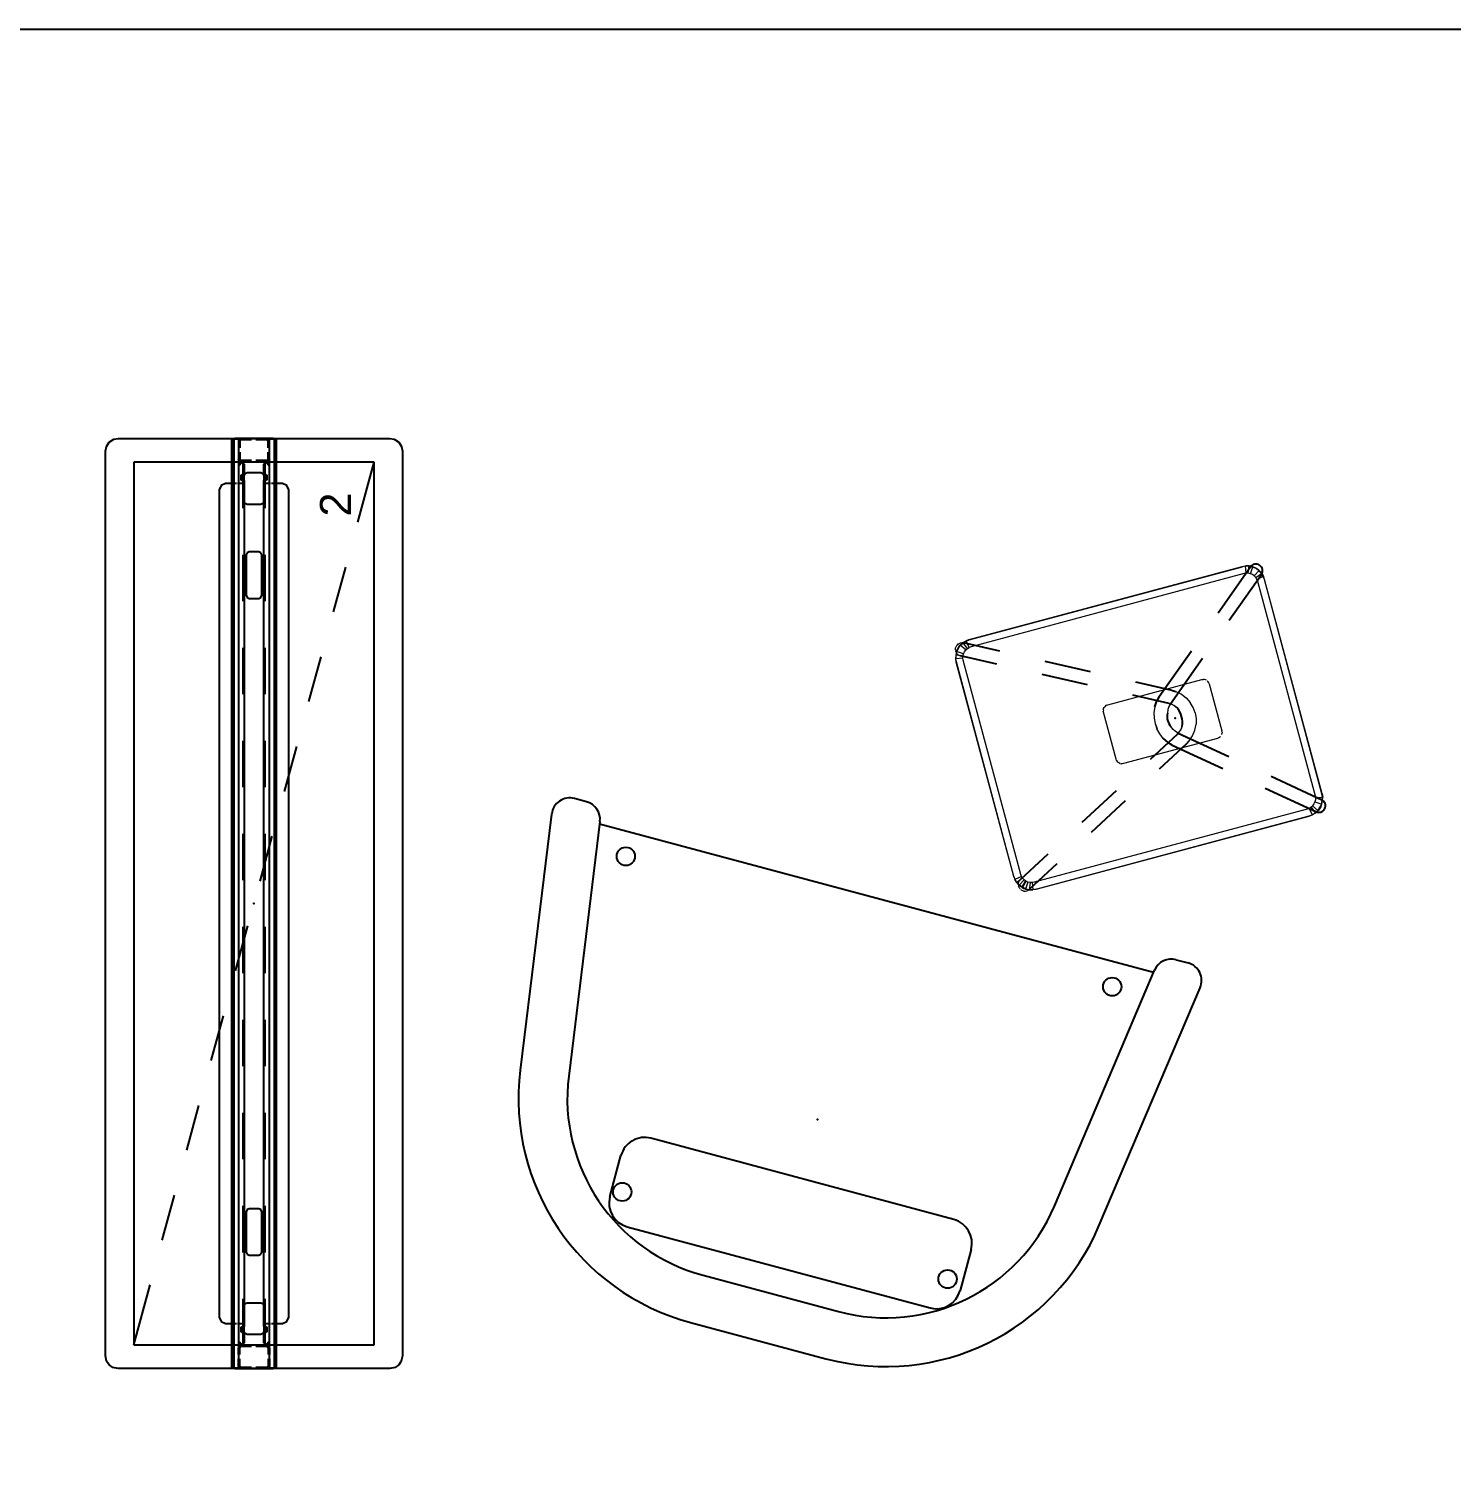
# Model space of a CAD drawing. Header units: inches. Extents: x 0 to 494, y -29 to 538.
# Drawn here: x 235.4 to 327.2, y 435.8 to 529.4 of the extents above; entities that cross this region are included whole.
import ezdxf

# ---------------------------------------------------------------- set-up
doc = ezdxf.new("R2010")
doc.units = ezdxf.units.IN
doc.header["$MEASUREMENT"] = 0
for name, color, linetype in [('PHWALL', 7, 'Continuous'), ('SEAT', 5, 'Continuous'), ('STORAGE', 7, 'Continuous'), ('TABLE', 6, 'Continuous'), ('TILE', 3, 'Continuous'), ('WALLS', 7, 'Continuous')]:
    doc.layers.add(name, color=color, linetype=linetype)
doc.styles.get("Standard").update_dxf_attribs({"font": 'arial.ttf'})

# ---------------------------------------------------------------- blocks, each defined once
blk = doc.blocks.new('phz100_75602_0p')
at = {"layer": 'PHWALL'}
for p, q in [((-29.761, 9.339), (-29.521, 9.505)), ((-29.521, 9.505), (-29.184, 9.578)), ((-29.184, 9.578), (29.184, 9.578)), ((29.184, 9.578), (29.488, 9.519)), ((29.488, 9.519), (29.761, 9.339)), ((-30, 8.762), (-29.926, 9.102)), ((-30, -8.762), (-30, 8.762)), ((-29.926, 9.102), (-29.761, 9.339)), ((29.761, 9.339), (29.948, 9.048)), ((29.948, 9.048), (30, 8.762)), ((30, 8.762), (30, -8.762)), ((-26.971, 2.125), (-27.086, 1.846)), ((-26.692, 2.24), (-26.971, 2.125)), ((26.692, 2.24), (-26.692, 2.24)), ((26.971, 2.125), (26.692, 2.24)), ((27.086, 1.846), (26.971, 2.125)), ((30, 1.354), (-30, 1.354)), ((30, 1.294), (-30, 1.294)), ((-30, 1.235), (-30, -1.235)), ((-29.977, 0.918), (-29.92, 0.976)), ((-29.92, 0.976), (-29.834, 1)), ((-29.834, 1), (-29.362, 1)), ((-29.087, 1), (-28.666, 1)), ((-28.666, 1), (-28.666, 0.917)), ((-28.58, 0.976), (-28.666, 1)), ((-28.523, 0.918), (-28.58, 0.976)), ((-27.086, 1.846), (-27.086, 1.125)), ((-27.086, 1.065), (-27.086, 0.725)), ((27.086, 1.125), (27.086, 1.846)), ((27.086, 0.725), (27.086, 1.065)), ((28.523, 0.918), (28.58, 0.976)), ((28.58, 0.976), (28.666, 1)), ((28.666, 1), (28.666, 0.917)), ((29.127, 1), (28.666, 1)), ((29.834, 1), (29.402, 1)), ((29.92, 0.976), (29.834, 1)), ((29.977, 0.918), (29.92, 0.976)), ((30, 0.157), (30, 1.235)), ((-30, 0.834), (-29.977, 0.918)), ((-30, 0.157), (-30, 0.834)), ((-29.92, 0.812), (-29.903, 0.875)), ((-29.92, 0.157), (-29.92, 0.812)), ((-29.903, 0.875), (-29.876, 0.902)), ((-29.876, 0.902), (-29.823, 0.917)), ((-29.823, 0.917), (-29.362, 0.917)), ((-29.087, 0.917), (-28.666, 0.917)), ((-28.624, 0.902), (-28.666, 0.917)), ((-28.597, 0.875), (-28.624, 0.902)), ((-28.583, 0.823), (-28.597, 0.875)), ((-28.583, 0.157), (-28.583, 0.823)), ((-25.5, 0.725), (-28.583, 0.725)), ((-28.583, 0.665), (-25.5, 0.665)), ((-28.5, 0.834), (-28.523, 0.918)), ((-28.5, 0.157), (-28.5, 0.834)), ((-27.795, 0.433), (-27.738, 0.572)), ((-27.795, -0.433), (-27.795, 0.433)), ((-27.738, 0.572), (-27.598, 0.63)), ((-27.598, 0.63), (-25.945, 0.63)), ((-25.945, 0.63), (-25.806, 0.572)), ((-25.806, 0.572), (-25.748, 0.433)), ((-25.748, 0.433), (-25.748, -0.433)), ((-22.627, 0.442), (-22.685, 0.303)), ((-22.685, 0.303), (-22.685, -0.303)), ((-22.488, 0.5), (-22.627, 0.442)), ((-19.5, 0.725), (-22.5, 0.725)), ((-22.5, 0.665), (-19.5, 0.665)), ((-19.882, 0.5), (-22.488, 0.5)), ((-19.743, 0.442), (-19.882, 0.5)), ((-19.685, 0.303), (-19.743, 0.442)), ((-19.685, -0.303), (-19.685, 0.303)), ((-13.5, 0.725), (-16.5, 0.725)), ((-16.5, 0.665), (-13.5, 0.665)), ((-7.5, 0.725), (-10.5, 0.725)), ((-10.5, 0.665), (-7.5, 0.665)), ((-1.5, 0.725), (-4.5, 0.725)), ((-4.5, 0.665), (-1.5, 0.665)), ((4.5, 0.725), (1.5, 0.725)), ((1.5, 0.665), (4.5, 0.665)), ((10.5, 0.725), (7.5, 0.725)), ((7.5, 0.665), (10.5, 0.665)), ((16.5, 0.725), (13.5, 0.725)), ((13.5, 0.665), (16.5, 0.665)), ((22.5, 0.725), (19.5, 0.725)), ((19.5, 0.665), (22.5, 0.665)), ((19.743, 0.442), (19.685, 0.303)), ((19.685, 0.303), (19.685, -0.303)), ((19.882, 0.5), (19.743, 0.442)), ((22.488, 0.5), (19.882, 0.5)), ((22.627, 0.442), (22.488, 0.5)), ((22.685, 0.303), (22.627, 0.442)), ((22.685, -0.303), (22.685, 0.303)), ((28.583, 0.725), (25.5, 0.725)), ((25.5, 0.665), (28.583, 0.665)), ((25.748, 0.433), (25.806, 0.572)), ((25.748, -0.433), (25.748, 0.433)), ((25.806, 0.572), (25.945, 0.63)), ((25.945, 0.63), (27.598, 0.63)), ((27.598, 0.63), (27.738, 0.572)), ((27.738, 0.572), (27.795, 0.433)), ((27.795, 0.433), (27.795, -0.433)), ((28.5, 0.834), (28.523, 0.918)), ((28.5, 0.157), (28.5, 0.834)), ((28.583, 0.823), (28.597, 0.875)), ((28.583, 0.157), (28.583, 0.823)), ((28.597, 0.875), (28.624, 0.902)), ((28.624, 0.902), (28.666, 0.917)), ((29.127, 0.917), (28.666, 0.917)), ((29.823, 0.917), (29.402, 0.917)), ((29.876, 0.902), (29.823, 0.917)), ((29.903, 0.875), (29.876, 0.902)), ((29.92, 0.812), (29.903, 0.875)), ((29.92, 0.157), (29.92, 0.812)), ((30, 0.834), (29.977, 0.918)), ((30, -0.834), (30, 0.834)), ((-30, -0.834), (-30, -0.118)), ((-29.976, -0.92), (-30, -0.834)), ((-29.918, -0.977), (-29.976, -0.92)), ((-29.92, -0.812), (-29.92, -0.118)), ((-29.902, -0.876), (-29.92, -0.812)), ((-29.875, -0.903), (-29.902, -0.876)), ((-29.823, -0.917), (-29.875, -0.903)), ((-29.362, -0.917), (-29.823, -0.917)), ((-28.666, -0.917), (-29.087, -0.917)), ((-28.666, -0.917), (-28.625, -0.903)), ((-28.666, -0.917), (-28.666, -1)), ((-28.625, -0.903), (-28.598, -0.876)), ((-28.598, -0.876), (-28.583, -0.823)), ((-28.583, -0.823), (-28.583, -0.118)), ((-25.5, -0.665), (-28.583, -0.665)), ((-28.583, -0.725), (-25.5, -0.725)), ((-28.582, -0.977), (-28.524, -0.92)), ((-28.524, -0.92), (-28.5, -0.834)), ((-28.5, -0.834), (-28.5, -0.118)), ((-27.738, -0.572), (-27.795, -0.433)), ((-27.598, -0.63), (-27.738, -0.572)), ((-25.945, -0.63), (-27.598, -0.63)), ((-27.086, -0.725), (-27.086, -1.065)), ((-25.806, -0.572), (-25.945, -0.63)), ((-25.748, -0.433), (-25.806, -0.572)), ((-22.685, -0.303), (-22.627, -0.442)), ((-22.627, -0.442), (-22.488, -0.5)), ((-19.5, -0.665), (-22.5, -0.665)), ((-22.5, -0.725), (-19.5, -0.725)), ((-22.488, -0.5), (-19.882, -0.5)), ((-19.882, -0.5), (-19.743, -0.442)), ((-19.743, -0.442), (-19.685, -0.303)), ((-13.5, -0.665), (-16.5, -0.665)), ((-16.5, -0.725), (-13.5, -0.725)), ((-7.5, -0.665), (-10.5, -0.665)), ((-10.5, -0.725), (-7.5, -0.725)), ((-1.5, -0.665), (-4.5, -0.665)), ((-4.5, -0.725), (-1.5, -0.725)), ((4.5, -0.665), (1.5, -0.665)), ((1.5, -0.725), (4.5, -0.725)), ((10.5, -0.665), (7.5, -0.665)), ((7.5, -0.725), (10.5, -0.725)), ((16.5, -0.665), (13.5, -0.665)), ((13.5, -0.725), (16.5, -0.725)), ((22.5, -0.665), (19.5, -0.665)), ((19.5, -0.725), (22.5, -0.725)), ((19.685, -0.303), (19.743, -0.442)), ((19.743, -0.442), (19.882, -0.5)), ((19.882, -0.5), (22.488, -0.5)), ((22.488, -0.5), (22.627, -0.442)), ((22.627, -0.442), (22.685, -0.303)), ((28.583, -0.665), (25.5, -0.665)), ((25.5, -0.725), (28.583, -0.725)), ((25.806, -0.572), (25.748, -0.433)), ((25.945, -0.63), (25.806, -0.572)), ((27.598, -0.63), (25.945, -0.63)), ((27.086, -1.065), (27.086, -0.725)), ((27.738, -0.572), (27.598, -0.63)), ((27.795, -0.433), (27.738, -0.572)), ((28.5, -0.834), (28.5, -0.118)), ((28.524, -0.92), (28.5, -0.834)), ((28.582, -0.977), (28.524, -0.92)), ((28.583, -0.823), (28.583, -0.118)), ((28.598, -0.876), (28.583, -0.823)), ((28.625, -0.903), (28.598, -0.876)), ((28.666, -0.917), (28.625, -0.903)), ((28.666, -0.917), (28.666, -1)), ((28.666, -0.917), (29.127, -0.917)), ((29.402, -0.917), (29.823, -0.917)), ((29.823, -0.917), (29.875, -0.903)), ((29.875, -0.903), (29.902, -0.876)), ((29.902, -0.876), (29.92, -0.812)), ((29.918, -0.977), (29.976, -0.92)), ((29.92, -0.812), (29.92, -0.118)), ((29.976, -0.92), (30, -0.834)), ((30, -1.235), (30, -0.118)), ((30, -1.294), (-30, -1.294)), ((30, -1.354), (-30, -1.354)), ((-29.834, -1), (-29.918, -0.977)), ((-29.362, -1), (-29.834, -1)), ((-28.666, -1), (-29.087, -1)), ((-28.666, -1), (-28.582, -0.977)), ((-27.086, -1.125), (-27.086, -1.846)), ((-27.086, -1.846), (-26.971, -2.125)), ((26.971, -2.125), (27.086, -1.846)), ((27.086, -1.846), (27.086, -1.125)), ((28.666, -1), (28.582, -0.977)), ((28.666, -1), (29.127, -1)), ((29.402, -1), (29.834, -1)), ((29.834, -1), (29.918, -0.977)), ((-26.971, -2.125), (-26.692, -2.24)), ((-26.692, -2.24), (26.692, -2.24)), ((26.692, -2.24), (26.971, -2.125)), ((-29.926, -9.102), (-30, -8.762)), ((-29.761, -9.339), (-29.926, -9.102)), ((-29.521, -9.505), (-29.761, -9.339)), ((29.761, -9.339), (29.488, -9.519)), ((29.948, -9.048), (29.761, -9.339)), ((30, -8.762), (29.948, -9.048)), ((-29.184, -9.578), (-29.521, -9.505)), ((29.184, -9.578), (-29.184, -9.578)), ((29.488, -9.519), (29.184, -9.578))]:
    blk.add_line(p, q, dxfattribs=at)
blk.add_point((0, 0), dxfattribs=at)
blk = doc.blocks.new('phz130_3560r_0p')
at = {"layer": 'TILE'}
for p, q in [((-28.45, -0.831), (-28.462, -0.859)), ((-28.462, -0.859), (-28.462, -0.922)), ((-28.462, -0.922), (-28.305, -0.922)), ((-28.356, -0.737), (-28.45, -0.831)), ((-28.344, -0.709), (-28.356, -0.737)), ((-27.675, -0.607), (-28.344, -0.607)), ((-28.344, -0.607), (-28.344, -0.709)), ((-28.305, -0.922), (-28.265, -0.969)), ((-27.675, -0.78), (-27.675, -0.607)), ((-27.635, -0.82), (-27.675, -0.78)), ((-27.32, -0.82), (-27.635, -0.82)), ((-27.281, -0.78), (-27.32, -0.82)), ((27.282, -0.607), (-27.281, -0.607)), ((-27.281, -0.607), (-27.281, -0.78)), ((27.282, -0.779), (27.282, -0.607)), ((27.322, -0.82), (27.282, -0.779)), ((27.635, -0.82), (27.322, -0.82)), ((27.676, -0.78), (27.635, -0.82)), ((28.344, -0.607), (27.676, -0.607)), ((27.676, -0.607), (27.676, -0.78)), ((28.266, -0.966), (28.305, -0.922)), ((28.305, -0.922), (28.462, -0.922)), ((28.344, -0.706), (28.344, -0.607)), ((28.358, -0.74), (28.344, -0.706)), ((28.452, -0.833), (28.358, -0.74)), ((28.462, -0.858), (28.452, -0.833)), ((28.462, -0.922), (28.462, -0.858)), ((-29.97, -1.437), (-29.97, -1.002)), ((-29.97, -1.002), (29.97, -1.002)), ((29.97, -1.437), (-29.97, -1.437)), ((-28.265, -0.969), (-28.265, -1.002)), ((28.266, -1.001), (28.266, -0.966)), ((29.97, -1.002), (29.97, -1.437))]:
    blk.add_line(p, q, dxfattribs=at)
blk.add_point((0, 0), dxfattribs=at)
blk = doc.blocks.new('phz150_60l_0p')
at = {"layer": 'STORAGE'}
for p, q in [((28.461, 7.756), (-28.461, 7.756)), ((-28.461, 7.756), (-28.461, -7.756)), ((-28.461, 7.756), (-24.603, 6.705)), ((28.461, -7.756), (28.461, 7.756)), ((-21.708, 5.916), (-18.814, 5.127)), ((-15.919, 4.338), (-13.025, 3.549)), ((-10.131, 2.761), (-7.236, 1.972)), ((-4.342, 1.183), (-1.447, 0.394)), ((1.447, -0.394), (4.342, -1.183)), ((7.236, -1.972), (10.131, -2.761)), ((13.025, -3.549), (15.919, -4.338)), ((18.814, -5.127), (21.708, -5.916)), ((24.603, -6.705), (28.461, -7.756)), ((-28.461, -7.756), (28.461, -7.756))]:
    blk.add_line(p, q, dxfattribs=at)
blk.add_point((0, 0), dxfattribs=at)
blk.add_text('2', height=2, dxfattribs=at).set_placement((24.961, -6.256))
blk = doc.blocks.new('onocln520_0p')
at = {"layer": 'SEAT'}
for p, q in [((14.599, 21.656), (-1.885, 19.339)), ((15.945, 19.691), (15.945, 20.486)), ((14.928, 18.521), (-1.447, 16.22)), ((14.764, -18.495), (14.764, 18.498)), ((-8.28, 11.633), (-5.524, 11.633)), ((-9.855, 10.059), (-9.855, -10.171)), ((-3.95, -10.171), (-3.95, 10.059)), ((-14.764, 4.524), (-14.764, -4.52)), ((-11.614, 4.524), (-11.614, -4.52)), ((-5.524, -11.746), (-8.28, -11.746)), ((-1.447, -16.216), (14.928, -18.518)), ((-1.885, -19.335), (14.599, -21.652)), ((15.945, -19.687), (15.945, -20.482))]:
    blk.add_line(p, q, dxfattribs=at)
for centre in [(13.195, 16.326), (-7.77, 10.951), (-7.77, -10.778), (13.195, -16.154)]:
    blk.add_circle(centre, 0.59, dxfattribs=at)
for centre, radius, start, end in [((14.764, 20.486), 1.181, 0, 98), ((14.764, 19.691), 1.181, 278, 0), ((0.197, 4.524), 14.961, 98, 180), ((0.197, 4.524), 11.811, 98, 180), ((-8.28, 10.059), 1.575, 90, 180), ((-5.524, 10.059), 1.575, 0, 90), ((0.197, -4.52), 14.961, 180, 262), ((0.197, -4.52), 11.811, 180, 262), ((-8.28, -10.171), 1.575, 180, 270), ((-5.524, -10.171), 1.575, 270, 0), ((14.764, -19.687), 1.181, 0, 82), ((14.764, -20.482), 1.181, 262, 0)]:
    blk.add_arc(centre, radius, start, end, dxfattribs=at)
blk.add_point((0, 0), dxfattribs=at)
blk = doc.blocks.new('onokno520_0p')
at = {"layer": 'TABLE', "linetype": 'Continuous', "lineweight": 0}
for p, q in [((-8.27, 12.202), (-8.278, 12.123)), ((-8.261, 12.242), (-8.27, 12.202)), ((-8.247, 12.282), (-8.261, 12.242)), ((-8.145, 12.168), (-8.254, 11.957)), ((-8.207, 12.359), (-8.229, 12.321)), ((-8.181, 12.395), (-8.207, 12.359)), ((-8.151, 12.428), (-8.181, 12.395)), ((-8.118, 12.458), (-8.151, 12.428)), ((-8.073, 12.266), (-8.145, 12.168)), ((-8.128, 12.157), (-8.145, 12.168)), ((-7.751, 11.91), (-8.145, 12.168)), ((-8.128, 12.157), (-7.992, 12.356)), ((-8.128, 12.157), (-7.978, 12.342)), ((-8.128, 12.157), (-8.073, 12.266)), ((-8.082, 12.484), (-8.118, 12.458)), ((-7.992, 12.356), (-8.073, 12.266)), ((-8.005, 12.524), (-8.044, 12.507)), ((-7.965, 12.538), (-8.005, 12.524)), ((-7.992, 12.356), (-7.901, 12.438)), ((-7.978, 12.342), (-7.992, 12.356)), ((-7.978, 12.342), (-7.793, 12.493)), ((-7.978, 12.342), (-7.901, 12.438)), ((-7.925, 12.548), (-7.965, 12.538)), ((-7.925, 12.548), (-7.846, 12.555)), ((-7.901, 12.438), (-7.804, 12.509)), ((-7.793, 12.493), (-7.901, 12.438)), ((-7.768, 12.548), (-7.846, 12.555)), ((-7.804, 12.509), (-7.593, 12.618)), ((-7.793, 12.493), (-7.804, 12.509)), ((-7.546, 12.115), (-7.804, 12.509)), ((-7.804, 12.509), (-7.793, 12.493)), ((-7.793, 12.493), (-7.586, 12.6)), ((-7.768, 12.548), (-7.727, 12.538)), ((-7.727, 12.538), (-7.687, 12.524)), ((-7.687, 12.524), (-7.648, 12.507)), ((-7.648, 12.507), (-7.61, 12.484)), ((-7.61, 12.484), (-7.574, 12.458)), ((-7.593, 12.618), (-7.374, 12.681)), ((-7.586, 12.6), (-7.593, 12.618)), ((-7.586, 12.6), (-7.37, 12.662)), ((-7.42, 12.181), (-7.586, 12.6)), ((-7.574, 12.458), (-7.541, 12.428)), ((-7.546, 12.115), (-7.42, 12.181)), ((-7.541, 12.428), (-7.511, 12.395)), ((-7.485, 12.359), (-7.511, 12.395)), ((-7.42, 12.181), (-7.288, 12.218)), ((-7.16, 12.701), (-7.374, 12.681)), ((-7.37, 12.662), (-7.374, 12.681)), ((-7.288, 12.218), (-7.374, 12.681)), ((-7.37, 12.662), (-7.16, 12.681)), ((-7.288, 12.218), (-7.16, 12.23)), ((-7.16, 12.701), (7.16, 12.701)), ((-7.16, 12.681), (7.16, 12.681)), ((-7.16, 12.23), (7.16, 12.23)), ((7.16, 12.701), (7.374, 12.681)), ((7.16, 12.681), (7.37, 12.662)), ((7.16, 12.23), (7.288, 12.218)), ((7.288, 12.218), (7.374, 12.681)), ((7.288, 12.218), (7.42, 12.181)), ((7.374, 12.681), (7.37, 12.662)), ((7.37, 12.662), (7.586, 12.6)), ((7.593, 12.618), (7.374, 12.681)), ((7.42, 12.181), (7.586, 12.6)), ((7.42, 12.181), (7.546, 12.115)), ((7.465, 12.325), (7.46, 12.299)), ((7.485, 12.359), (7.511, 12.395)), ((7.541, 12.428), (7.511, 12.395)), ((7.574, 12.458), (7.541, 12.428)), ((7.546, 12.115), (7.804, 12.509)), ((7.61, 12.484), (7.574, 12.458)), ((7.593, 12.618), (7.586, 12.6)), ((7.586, 12.6), (7.793, 12.493)), ((7.804, 12.509), (7.593, 12.618)), ((7.648, 12.507), (7.61, 12.484)), ((7.687, 12.524), (7.648, 12.507)), ((7.727, 12.538), (7.687, 12.524)), ((7.768, 12.548), (7.727, 12.538)), ((7.751, 11.91), (8.145, 12.168)), ((7.768, 12.548), (7.846, 12.555)), ((7.804, 12.509), (7.793, 12.493)), ((7.793, 12.493), (7.978, 12.342)), ((7.901, 12.438), (7.804, 12.509)), ((7.925, 12.548), (7.846, 12.555)), ((7.992, 12.356), (7.901, 12.438)), ((7.901, 12.438), (7.978, 12.342)), ((7.925, 12.548), (7.965, 12.538)), ((7.965, 12.538), (8.005, 12.524)), ((7.978, 12.342), (8.128, 12.157)), ((7.992, 12.356), (8.073, 12.266)), ((7.992, 12.356), (8.128, 12.157)), ((8.005, 12.524), (8.044, 12.507)), ((8.044, 12.507), (8.082, 12.484)), ((8.073, 12.266), (8.145, 12.168)), ((8.082, 12.484), (8.118, 12.458)), ((8.118, 12.458), (8.151, 12.428)), ((8.145, 12.168), (8.254, 11.957)), ((8.151, 12.428), (8.181, 12.395)), ((8.181, 12.395), (8.207, 12.359)), ((8.207, 12.359), (8.229, 12.321)), ((8.247, 12.282), (8.261, 12.242)), ((8.261, 12.242), (8.27, 12.202)), ((8.27, 12.202), (8.278, 12.123)), ((-8.337, 11.524), (-8.317, 11.738)), ((-8.337, 11.524), (-8.337, -6.718)), ((-8.254, 11.957), (-8.317, 11.738)), ((-8.298, 11.735), (-8.317, 11.738)), ((-7.854, 11.652), (-8.317, 11.738)), ((-8.298, 11.735), (-8.317, 11.524)), ((-8.317, 11.524), (-8.317, -6.718)), ((-8.236, 11.95), (-8.298, 11.735)), ((-8.278, 12.123), (-8.27, 12.045)), ((-8.27, 12.045), (-8.261, 12.004)), ((-8.247, 11.964), (-8.261, 12.004)), ((-8.236, 11.95), (-8.254, 11.957)), ((-7.816, 11.784), (-8.254, 11.957)), ((-8.229, 11.925), (-8.247, 11.964)), ((-8.128, 12.157), (-8.236, 11.95)), ((-7.866, 11.524), (-7.854, 11.652)), ((-7.866, -6.718), (-7.866, 11.524)), ((-7.854, 11.652), (-7.816, 11.784)), ((-7.816, 11.784), (-7.751, 11.91)), ((-7.751, 11.91), (-7.659, 12.023)), ((-7.659, 12.023), (-7.546, 12.115)), ((7.546, 12.115), (7.659, 12.023)), ((7.659, 12.023), (7.751, 11.91)), ((7.751, 11.91), (7.816, 11.784)), ((7.816, 11.784), (8.254, 11.957)), ((7.816, 11.784), (7.854, 11.652)), ((7.854, 11.652), (8.317, 11.738)), ((7.866, 11.524), (7.854, 11.652)), ((7.866, -6.718), (7.866, 11.524)), ((8.128, 12.157), (8.236, 11.95)), ((8.229, 11.925), (8.247, 11.964)), ((8.236, 11.95), (8.298, 11.735)), ((8.247, 11.964), (8.261, 12.004)), ((8.254, 11.957), (8.317, 11.738)), ((8.27, 12.045), (8.261, 12.004)), ((8.278, 12.123), (8.27, 12.045)), ((8.317, 11.738), (8.298, 11.735)), ((8.298, 11.735), (8.317, 11.524)), ((8.337, 11.524), (8.317, 11.738)), ((8.317, 11.524), (8.317, -6.718)), ((8.337, 11.524), (8.337, -6.718)), ((-1.962, 3.972), (-1.953, 4.052)), ((-1.962, -2.305), (-1.962, 3.972)), ((-1.953, 4.052), (-1.929, 4.128)), ((-1.892, 4.194), (-1.929, 4.128)), ((-1.892, 4.194), (-1.847, 4.249)), ((-1.792, 4.295), (-1.847, 4.249)), ((-1.725, 4.332), (-1.792, 4.295)), ((-1.65, 4.356), (-1.725, 4.332)), ((-1.65, 4.356), (-1.569, 4.364)), ((-1.569, 4.364), (1.569, 4.364)), ((1.569, 4.364), (1.65, 4.356)), ((1.725, 4.332), (1.65, 4.356)), ((1.725, 4.332), (1.792, 4.295)), ((1.792, 4.295), (1.847, 4.249)), ((1.892, 4.194), (1.847, 4.249)), ((1.929, 4.128), (1.892, 4.194)), ((1.953, 4.052), (1.929, 4.128)), ((1.953, 4.052), (1.962, 3.972)), ((1.962, 3.972), (1.962, -2.305)), ((-1.365, 0.874), (-1.056, 1.078)), ((-1.078, 1.06), (-1.056, 1.078)), ((-1.056, 1.078), (-0.711, 1.223)), ((-1.056, 1.078), (-1.026, 1.08)), ((-0.711, 1.223), (-0.351, 1.307)), ((0, 1.333), (-0.351, 1.307)), ((0, 1.328), (-0.341, 1.303)), ((0.351, 1.307), (0, 1.333)), ((0.711, 1.223), (0.351, 1.307)), ((1.056, 1.078), (0.711, 1.223)), ((-0.975, 0.058), (-0.826, 0.206)), ((-0.958, 0.011), (-0.81, -0.161)), ((-0.836, 0.196), (-0.661, 0.311)), ((-0.661, 0.311), (-0.445, 0.402)), ((0.661, 0.311), (0.445, 0.402)), ((0.836, 0.196), (0.661, 0.311)), ((0.958, 0.011), (0.81, -0.161)), ((0.975, 0.058), (0.836, 0.196)), ((-1.649, -0.495), (-1.393, -0.791)), ((-1.393, -0.791), (-1.078, -1.032)), ((-0.826, -0.149), (-0.639, -0.292)), ((-0.81, -0.161), (-0.626, -0.301)), ((0.81, -0.161), (0.626, -0.301)), ((0.826, -0.149), (0.639, -0.292)), ((1.393, -0.791), (1.078, -1.032)), ((1.649, -0.495), (1.393, -0.791)), ((-1.078, -1.032), (-0.725, -1.204)), ((-0.359, -1.303), (-0.725, -1.204)), ((0, -1.334), (-0.359, -1.303)), ((0, -1.334), (0.359, -1.303)), ((0.359, -1.303), (0.725, -1.204)), ((1.078, -1.032), (0.725, -1.204)), ((-1.953, -2.385), (-1.962, -2.305)), ((-1.929, -2.461), (-1.953, -2.385)), ((-1.892, -2.527), (-1.929, -2.461)), ((-1.892, -2.527), (-1.929, -2.461)), ((-1.929, -2.461), (-1.929, -2.461)), ((-1.792, -2.628), (-1.725, -2.665)), ((-1.65, -2.689), (-1.725, -2.665)), ((-1.65, -2.689), (-1.569, -2.697)), ((1.569, -2.697), (-1.569, -2.697)), ((1.569, -2.697), (1.65, -2.689)), ((1.65, -2.689), (1.725, -2.665)), ((1.725, -2.665), (1.792, -2.628)), ((1.847, -2.582), (1.892, -2.527)), ((1.892, -2.527), (1.929, -2.461)), ((1.892, -2.527), (1.929, -2.461)), ((1.929, -2.461), (1.953, -2.385)), ((1.929, -2.461), (1.929, -2.461)), ((1.962, -2.305), (1.953, -2.385)), ((-8.337, -6.718), (-8.317, -6.932)), ((-8.317, -6.718), (-8.298, -6.929)), ((-7.854, -6.847), (-8.317, -6.932)), ((-8.317, -6.932), (-8.298, -6.929)), ((-8.254, -7.152), (-8.317, -6.932)), ((-8.298, -6.929), (-8.236, -7.144)), ((-7.816, -6.978), (-8.254, -7.152)), ((-8.254, -7.152), (-8.236, -7.144)), ((-8.145, -7.362), (-8.254, -7.152)), ((-8.236, -7.144), (-8.128, -7.352)), ((-7.751, -7.105), (-8.145, -7.362)), ((-8.145, -7.362), (-8.128, -7.352)), ((-8.073, -7.46), (-8.145, -7.362)), ((-8.128, -7.352), (-7.978, -7.537)), ((-7.854, -6.847), (-7.866, -6.718)), ((-7.816, -6.978), (-7.854, -6.847)), ((-7.751, -7.105), (-7.816, -6.978)), ((-7.546, -7.309), (-7.804, -7.703)), ((-7.659, -7.218), (-7.751, -7.105)), ((-7.546, -7.309), (-7.659, -7.218)), ((-7.42, -7.375), (-7.546, -7.309)), ((-7.288, -7.413), (-7.42, -7.375)), ((-7.288, -7.413), (-7.374, -7.876)), ((-7.16, -7.424), (-7.288, -7.413)), ((7.16, -7.424), (-7.16, -7.424)), ((7.16, -7.424), (7.288, -7.413)), ((7.288, -7.413), (7.42, -7.375)), ((7.288, -7.413), (7.374, -7.876)), ((7.42, -7.375), (7.546, -7.309)), ((7.42, -7.375), (7.586, -7.794)), ((7.546, -7.309), (7.659, -7.218)), ((7.546, -7.309), (7.804, -7.703)), ((7.659, -7.218), (7.751, -7.105)), ((7.751, -7.105), (7.816, -6.978)), ((7.751, -7.105), (8.145, -7.362)), ((7.816, -6.978), (7.854, -6.847)), ((7.816, -6.978), (8.254, -7.152)), ((7.854, -6.847), (7.866, -6.718)), ((7.854, -6.847), (8.317, -6.932)), ((7.978, -7.537), (8.128, -7.352)), ((8.128, -7.352), (7.992, -7.551)), ((7.992, -7.551), (8.073, -7.46)), ((8.073, -7.46), (8.145, -7.362)), ((8.236, -7.144), (8.128, -7.352)), ((8.128, -7.352), (8.145, -7.362)), ((8.145, -7.362), (8.254, -7.152)), ((8.236, -7.144), (8.298, -6.929)), ((8.236, -7.144), (8.254, -7.152)), ((8.254, -7.152), (8.317, -6.932)), ((8.298, -6.929), (8.317, -6.718)), ((8.317, -6.932), (8.298, -6.929)), ((8.337, -6.718), (8.317, -6.932)), ((-7.978, -7.537), (-7.793, -7.687)), ((-7.901, -7.632), (-7.804, -7.703)), ((-7.804, -7.703), (-7.793, -7.687)), ((-7.804, -7.703), (-7.593, -7.813)), ((-7.793, -7.687), (-7.586, -7.794)), ((-7.593, -7.813), (-7.374, -7.876)), ((-7.586, -7.794), (-7.37, -7.856)), ((-7.374, -7.876), (-7.37, -7.856)), ((-7.16, -7.895), (-7.374, -7.876)), ((-7.37, -7.856), (-7.16, -7.876)), ((-7.16, -7.876), (7.16, -7.876)), ((-7.16, -7.895), (7.16, -7.895)), ((7.16, -7.876), (7.37, -7.856)), ((7.16, -7.895), (7.374, -7.876)), ((7.37, -7.856), (7.586, -7.794)), ((7.37, -7.856), (7.374, -7.876)), ((7.593, -7.813), (7.374, -7.876)), ((7.586, -7.794), (7.793, -7.687)), ((7.586, -7.794), (7.593, -7.813)), ((7.804, -7.703), (7.593, -7.813)), ((7.793, -7.687), (7.978, -7.537)), ((7.901, -7.632), (7.804, -7.703)), ((7.992, -7.551), (7.901, -7.632)), ((7.978, -7.537), (7.992, -7.551))]:
    blk.add_line(p, q, dxfattribs=at)
at = {"layer": 'TABLE'}
for p, q in [((-8.229, 12.321), (-8.247, 12.282)), ((-7.978, 12.342), (-7.659, 12.023)), ((-6.345, 10.202), (-7.465, 12.325)), ((6.345, 10.202), (7.465, 12.325)), ((8.229, 12.321), (8.247, 12.282)), ((-7.107, 9.798), (-8.227, 11.921)), ((7.107, 9.798), (8.227, 11.921)), ((-3.545, 4.896), (-4.945, 7.549)), ((3.545, 4.896), (4.945, 7.549)), ((-4.307, 4.492), (-5.707, 7.145)), ((4.307, 4.492), (5.707, 7.145)), ((-1.024, 0.119), (-2.145, 2.242)), ((1.024, 0.119), (2.145, 2.242)), ((-1.787, -0.285), (-2.907, 1.838)), ((-1.056, 1.078), (-1.393, 0.852)), ((1.056, 1.078), (1.393, 0.852)), ((1.787, -0.285), (2.907, 1.838)), ((-1.621, 0.629), (-3.933, -2.138)), ((-0.975, 0.058), (-3.287, -2.709)), ((-1.621, 0.629), (-1.393, 0.852)), ((-0.958, 0.011), (-1.024, 0.119)), ((1.024, 0.119), (0.958, 0.011)), ((0.975, 0.058), (3.287, -2.709)), ((1.621, 0.629), (1.393, 0.852)), ((1.621, 0.629), (3.933, -2.138)), ((-1.787, -0.285), (-1.787, -0.285)), ((-1.787, -0.285), (-1.649, -0.495)), ((1.787, -0.285), (1.649, -0.495)), ((1.787, -0.285), (1.787, -0.285)), ((-5.857, -4.44), (-8.169, -7.207)), ((5.857, -4.44), (8.169, -7.207)), ((-5.211, -5.011), (-7.523, -7.777)), ((5.211, -5.011), (7.523, -7.777)), ((-8.073, -7.46), (-7.901, -7.632))]:
    blk.add_line(p, q, dxfattribs=at)
for centre, radius, start, end in [((0, -0.512), 1.017, 64.06915, 115.93085), ((-0.004, 1.157), 1.585, 246.89231, 293.94263), ((-7.846, -7.492), 0.431, 138.56299, 318.56299), ((7.846, -7.492), 0.431, 221.43701, 41.43701)]:
    blk.add_arc(centre, radius, start, end, dxfattribs=at)
blk.add_point((0, 0), dxfattribs=at)

msp = doc.modelspace()

# ---------------------------------------------------------------- linework, layer by layer
at = {"layer": 'WALLS'}
msp.add_lwpolyline([(0, 529.375), (493.5, 529.375), (493.5, 0)], dxfattribs=at)

# ---------------------------------------------------------------- block references
for name, p, rotation in [('phz100_75602_0p', (249.877, 472.961), 90), ('phz130_3560r_0p', (249.877, 472.961), 270), ('phz130_3560r_0p', (249.877, 472.961), 90), ('phz150_60l_0p', (249.877, 472.961), 90), ('onokno520_0p', (309.298, 484.913), 105), ('onocln520_0p', (286.218, 459.03), 75.00000000000001)]:
    msp.add_blockref(name, p, dxfattribs=dict(rotation=rotation))

doc.saveas('drawing.dxf')
